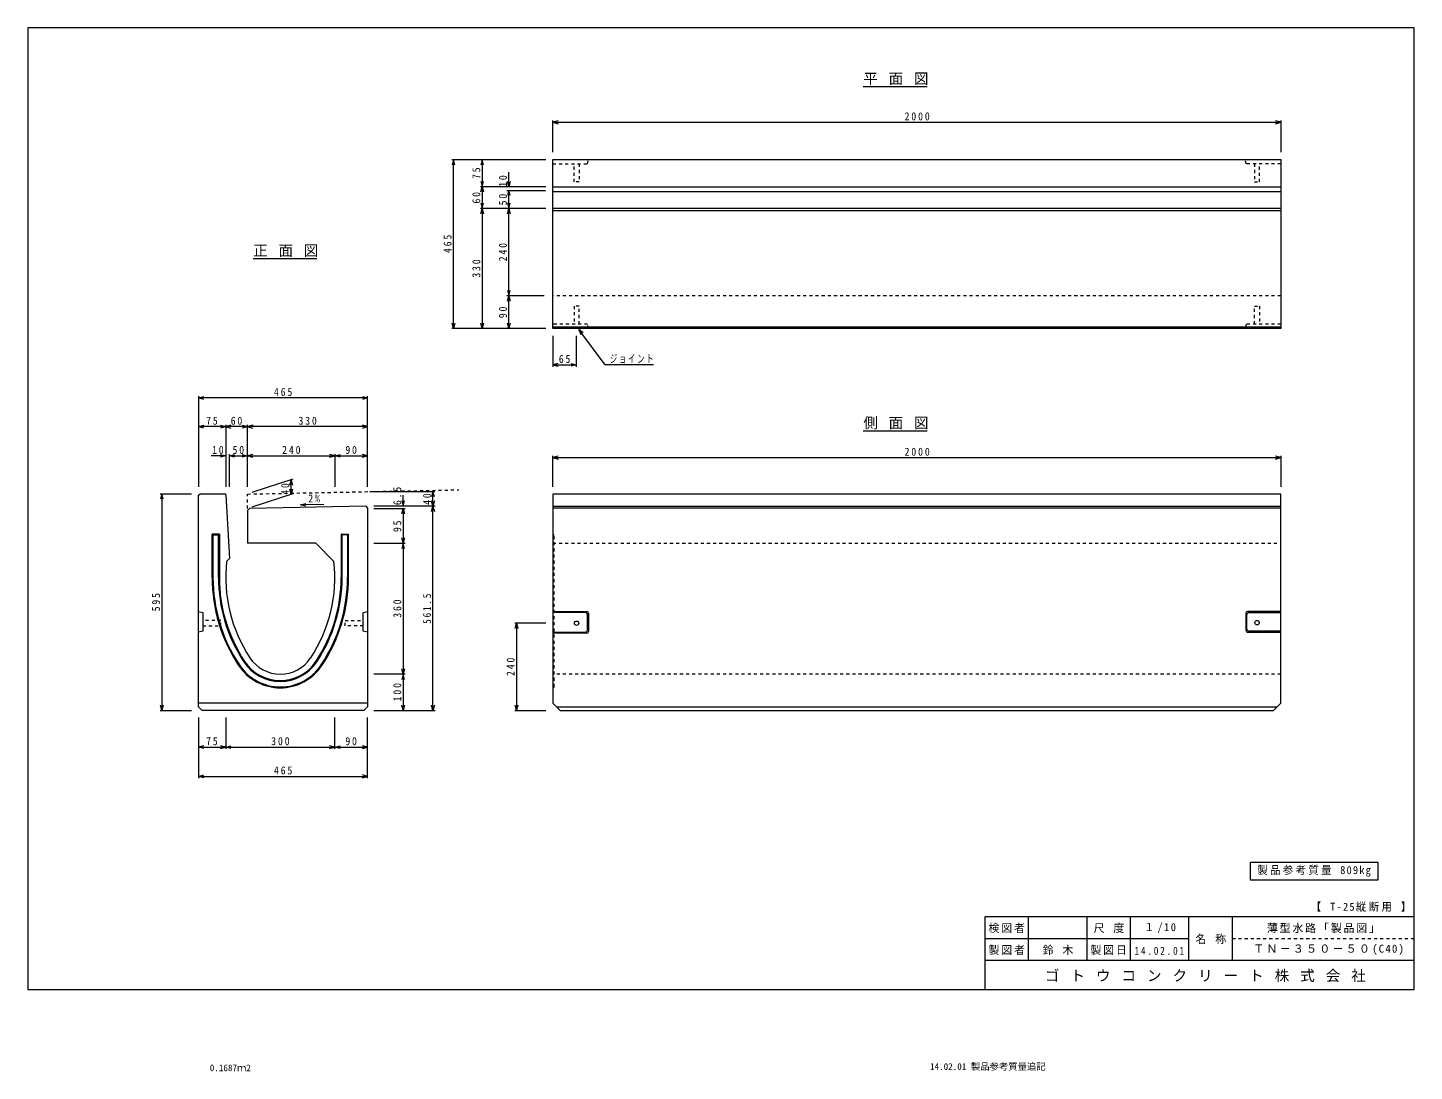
# Model space of a CAD drawing. Units: millimetres, scale not verified. Extents: x 250 to 4060, y -85 to 2784.
import ezdxf
from ezdxf.enums import TextEntityAlignment as Align

# ---------------------------------------------------------------- set-up
doc = ezdxf.new("R2010")
doc.units = ezdxf.units.MM
doc.header["$LTSCALE"] = 10
doc.linetypes.add('USER1', pattern=[1.693334, 0.846667, -0.846667])
for name, color, linetype, lineweight in [('0-F', 132, 'Continuous', 5), ('0_2', 132, 'Continuous', 5), ('1', 132, 'Continuous', 5)]:
    doc.layers.add(name, color=color, linetype=linetype, lineweight=lineweight)
doc.styles.add('ＭＳ ゴシック', font='')
doc.styles.get('ＭＳ ゴシック').set_extended_font_data('MS Gothic')

msp = doc.modelspace()

# ---------------------------------------------------------------- linework, layer by layer
at = {"layer": '0-F', "color": 7}
for p, q in [((4060, 2783.78), (250, 2783.78)), ((250, 2783.78), (250, 140)), ((4060, 140), (4060, 2783.78)), ((4060, 340), (2880, 340)), ((2880, 340), (2880, 140)), ((250, 140), (4060, 140))]:
    msp.add_line(p, q, dxfattribs=at)
at = {"layer": '0-F'}
for p, q in [((3000, 220), (3000, 340)), ((3160, 340), (3160, 220)), ((3280, 220), (3280, 340)), ((3440, 340), (3440, 220)), ((3560, 340), (3560, 220)), ((2880, 280), (3440, 280)), ((4060, 220), (2880, 220))]:
    msp.add_line(p, q, dxfattribs=at)
at = {"layer": '0-F', "linetype": 'USER1'}
msp.add_line((3560, 280), (4060, 280), dxfattribs=at)
at = {"layer": '0_2'}
for p, q in [((2721.09, 2621.31), (2545.88, 2621.31)), ((1693.12, 2441.68), (1693.12, 2528.89)), ((1707.61, 2527.78), (1693.12, 2523.89)), ((1693.12, 2523.89), (3693.13, 2523.89)), ((1693.12, 2523.89), (1707.61, 2520.01)), ((3693.13, 2523.89), (3678.64, 2527.78)), ((3678.64, 2520.01), (3693.13, 2523.89)), ((3693.13, 2528.89), (3693.13, 2441.68)), ((1414.97, 2421.68), (1673.58, 2421.68)), ((1419.97, 2421.68), (1416.09, 2407.2)), ((1419.97, 1956.68), (1419.97, 2421.68)), ((1423.86, 2407.2), (1419.97, 2421.68)), ((1498.91, 2421.68), (1495.03, 2407.2)), ((1502.8, 2407.2), (1498.91, 2421.68)), ((1498.91, 2421.68), (1498.91, 1956.68)), ((1571.95, 2346.68), (1571.95, 2386.68)), ((1673.58, 2346.68), (1493.91, 2346.68)), ((1495.03, 2361.17), (1502.8, 2332.2)), ((1495.03, 2332.2), (1502.8, 2361.17)), ((1566.95, 2336.68), (1673.03, 2336.68)), ((1571.95, 2346.68), (1568.07, 2361.17)), ((1571.95, 2336.68), (1568.07, 2322.2)), ((1575.83, 2361.17), (1571.95, 2346.68)), ((1571.95, 1956.68), (1571.95, 2336.68)), ((1575.83, 2322.2), (1571.95, 2336.68)), ((3693.13, 2332.87), (1693.12, 2332.87)), ((1673.58, 2286.68), (1493.91, 2286.68)), ((1495.03, 2272.2), (1502.8, 2301.17)), ((1495.03, 2301.17), (1502.8, 2272.2)), ((1568.07, 2272.2), (1575.83, 2301.17)), ((1568.07, 2301.17), (1575.83, 2272.2)), ((1693.12, 2281.68), (3693.13, 2281.68)), ((869.24, 2148.97), (1044.45, 2148.97)), ((1568.07, 2061.17), (1575.83, 2032.19)), ((1568.07, 2032.19), (1575.83, 2061.17)), ((1669.32, 2046.68), (1566.95, 2046.68)), ((1673.58, 1956.68), (1414.97, 1956.68)), ((1419.97, 1956.68), (1416.09, 1971.17)), ((1423.86, 1971.17), (1419.97, 1956.68)), ((1498.91, 1956.68), (1495.03, 1971.17)), ((1502.8, 1971.17), (1498.91, 1956.68)), ((1571.95, 1956.68), (1568.07, 1971.17)), ((1575.83, 1971.17), (1571.95, 1956.68)), ((1693.12, 1961.68), (3693.13, 1961.68)), ((1837.15, 1856.94), (1764.67, 1954.17)), ((1764.67, 1954.17), (1770.22, 1940.23)), ((1776.45, 1944.87), (1764.67, 1954.17)), ((1693.12, 1936.89), (1693.12, 1851.94)), ((1758.12, 1851.94), (1758.12, 1936.89)), ((1707.61, 1860.82), (1693.12, 1856.94)), ((1693.12, 1856.94), (1758.12, 1856.94)), ((1693.12, 1856.94), (1707.61, 1853.06)), ((1743.64, 1860.82), (1758.12, 1856.94)), ((1758.12, 1856.94), (1743.64, 1853.06)), ((1969.8, 1856.94), (1837.15, 1856.94)), ((719.01, 1771.07), (719.01, 1521.9)), ((719.01, 1766.07), (733.5, 1769.95)), ((1184.01, 1766.07), (719.01, 1766.07)), ((733.5, 1762.19), (719.01, 1766.07)), ((1169.52, 1769.95), (1184.01, 1766.07)), ((1184.01, 1766.07), (1169.52, 1762.19)), ((1184.01, 1521.9), (1184.01, 1771.07)), ((719.01, 1687.13), (733.5, 1691.01)), ((1184.01, 1687.13), (719.01, 1687.13)), ((733.5, 1683.25), (719.01, 1687.13)), ((779.52, 1691.01), (808.5, 1683.25)), ((808.5, 1691.01), (779.52, 1683.25)), ((794.01, 1692.13), (794.01, 1521.9)), ((868.5, 1691.01), (839.52, 1683.25)), ((839.52, 1691.01), (868.5, 1683.25)), ((854.01, 1521.9), (854.01, 1692.13)), ((1184.01, 1687.13), (1169.52, 1691.01)), ((1169.52, 1683.25), (1184.01, 1687.13)), ((2721.09, 1675.13), (2545.88, 1675.13)), ((794.01, 1606.9), (754.01, 1606.9)), ((779.52, 1610.78), (794.01, 1606.9)), ((794.01, 1606.9), (779.52, 1603.02)), ((804.01, 1521.9), (804.01, 1611.9)), ((804.01, 1606.9), (818.5, 1610.78)), ((818.5, 1603.02), (804.01, 1606.9)), ((804.01, 1606.9), (1184.01, 1606.9)), ((868.5, 1610.78), (839.52, 1603.02)), ((839.52, 1610.78), (868.5, 1603.02)), ((1108.5, 1603.02), (1079.52, 1610.78)), ((1079.52, 1603.02), (1108.5, 1610.78)), ((1094.01, 1611.9), (1094.01, 1521.9)), ((1184.01, 1606.9), (1169.52, 1610.78)), ((1169.52, 1603.02), (1184.01, 1606.9)), ((1693.12, 1521.9), (1693.12, 1606.9)), ((1707.61, 1605.78), (1693.12, 1601.9)), ((1693.12, 1601.9), (3693.13, 1601.9)), ((1693.12, 1601.9), (1707.61, 1598.02)), ((3693.13, 1601.9), (3678.64, 1605.78)), ((3678.64, 1598.02), (3693.13, 1601.9)), ((3693.13, 1606.9), (3693.13, 1521.9)), ((700.14, 1501.9), (613.65, 1501.9)), ((618.65, 1501.9), (614.76, 1487.41)), ((618.65, 1501.9), (618.65, 906.8)), ((622.53, 1487.41), (618.65, 1501.9)), ((1281.75, 1468.3), (1281.75, 1498.53)), ((1370, 1468.3), (1201.49, 1468.3)), ((1201.49, 1461.8), (1286.75, 1461.8)), ((1277.87, 1482.79), (1281.75, 1468.3)), ((1277.87, 1447.31), (1281.75, 1461.8)), ((1281.75, 1468.3), (1285.64, 1482.79)), ((1281.75, 1461.8), (1285.64, 1447.31)), ((1281.75, 1461.8), (1281.75, 906.8)), ((1359.68, 1453.81), (1363.56, 1468.3)), ((1363.56, 906.8), (1363.56, 1468.4)), ((1363.56, 1468.3), (1367.44, 1453.81)), ((3693.13, 1463.5), (1693.12, 1463.5)), ((776.51, 1391.8), (756.51, 1391.8)), ((756.51, 1391.8), (759.01, 1389.3)), ((756.51, 1272.63), (756.51, 1391.8)), ((759.01, 1389.3), (774.01, 1389.3)), ((759.01, 1389.3), (759.01, 1272.63)), ((774.01, 1389.3), (776.51, 1391.8)), ((774.01, 1272.63), (774.01, 1389.3)), ((776.51, 1391.8), (776.51, 1272.63)), ((1114.01, 1389.3), (1111.51, 1391.8)), ((1111.51, 1391.8), (1111.51, 1272.63)), ((1111.51, 1391.8), (1131.51, 1391.8)), ((1129.01, 1389.3), (1114.01, 1389.3)), ((1114.01, 1272.63), (1114.01, 1389.3)), ((1131.51, 1391.8), (1129.01, 1389.3)), ((1129.01, 1389.3), (1129.01, 1272.63)), ((1131.51, 1272.63), (1131.51, 1391.8)), ((1285.64, 1381.29), (1277.87, 1352.31)), ((1285.64, 1352.31), (1277.87, 1381.29)), ((1201.49, 1366.8), (1286.75, 1366.8)), ((719.01, 1179.3), (731.01, 1176.3)), ((731.01, 1176.3), (731.01, 1125.3)), ((1172.01, 1176.3), (1184.01, 1179.3)), ((1172.01, 1125.3), (1172.01, 1176.3)), ((1693.12, 1179.3), (1786.13, 1179.3)), ((1783.12, 1176.3), (1693.12, 1176.3)), ((1788.12, 1127.3), (1788.12, 1171.3)), ((1791.13, 1174.3), (1791.13, 1124.3)), ((3597.13, 1174.3), (3597.13, 1127.3)), ((3600.13, 1130.3), (3600.13, 1171.3)), ((3693.13, 1179.3), (3602.13, 1179.3)), ((3605.13, 1176.3), (3693.13, 1176.3)), ((731.01, 1125.3), (719.01, 1122.3)), ((1184.01, 1122.3), (1172.01, 1125.3)), ((1693.12, 1122.3), (1783.12, 1122.3)), ((1786.13, 1119.3), (1693.12, 1119.3)), ((3602.13, 1122.3), (3693.13, 1122.3)), ((3693.13, 1125.3), (3605.13, 1125.3)), ((1286.75, 1006.8), (1201.49, 1006.8)), ((1285.64, 992.31), (1277.87, 1021.29)), ((1285.64, 1021.29), (1277.87, 992.31)), ((618.65, 906.8), (614.76, 921.29)), ((622.53, 921.29), (618.65, 906.8)), ((1184.01, 926.8), (719.01, 926.8)), ((1281.75, 906.8), (1277.87, 921.29)), ((1285.64, 921.29), (1281.75, 906.8)), ((1363.56, 906.8), (1359.68, 921.29)), ((1367.44, 921.29), (1363.56, 906.8)), ((1703.12, 916.8), (3683.13, 916.8)), ((613.65, 906.8), (700.14, 906.8)), ((719.01, 887.28), (719.01, 720.85)), ((794.01, 887.28), (794.01, 801.21)), ((1094.01, 801.21), (1094.01, 887.28)), ((1184.01, 720.85), (1184.01, 887.28)), ((1201.49, 906.8), (1370, 906.8)), ((733.5, 810.09), (719.01, 806.21)), ((719.01, 806.21), (1184.01, 806.21)), ((733.5, 802.33), (719.01, 806.21)), ((779.52, 802.33), (808.5, 810.09)), ((808.5, 802.33), (779.52, 810.09)), ((1108.5, 802.33), (1079.52, 810.09)), ((1079.52, 802.33), (1108.5, 810.09)), ((1184.01, 806.21), (1169.52, 810.09)), ((1169.52, 802.33), (1184.01, 806.21)), ((719.01, 725.85), (733.5, 729.73)), ((719.01, 725.85), (1184.01, 725.85)), ((733.5, 721.97), (719.01, 725.85)), ((1184.01, 725.85), (1169.52, 729.73)), ((1169.52, 721.97), (1184.01, 725.85)), ((3610, 440), (3610, 490)), ((3610, 490), (3960, 490)), ((3960, 490), (3960, 440)), ((3960, 440), (3610, 440))]:
    msp.add_line(p, q, dxfattribs=at)
at = {"layer": '0_2', "color": 7}
for p, q in [((1693.12, 1956.68), (1693.12, 2421.68)), ((1693.12, 2421.68), (3693.13, 2421.68)), ((3693.13, 2421.68), (3693.13, 1956.68)), ((1693.12, 2346.68), (3693.13, 2346.68)), ((3693.13, 2286.68), (1693.12, 2286.68)), ((3693.13, 1956.68), (1693.12, 1956.68)), ((719.01, 1498.36), (722.54, 1501.9)), ((719.01, 916.8), (719.01, 1498.36)), ((792.12, 1501.9), (722.54, 1501.9)), ((794.01, 1501.9), (794.01, 1501.83)), ((794.11, 1500.01), (804.01, 1324.5)), ((3693.13, 1501.9), (1693.12, 1501.9)), ((1693.12, 1501.9), (1693.12, 926.8)), ((3693.13, 926.8), (3693.13, 1501.9)), ((854.01, 1456.8), (859.01, 1461.9)), ((854.01, 1456.8), (854.01, 1366.8)), ((1179.01, 1468.2), (859.01, 1461.9)), ((1179.01, 1468.2), (1184.01, 1463.3)), ((1184.01, 1463.3), (1184.01, 916.8)), ((1693.12, 1468.4), (3693.13, 1468.4)), ((1041.56, 1366.8), (854.01, 1366.8)), ((1091.56, 1316.8), (1041.56, 1366.8)), ((804.01, 1324.5), (796.45, 1316.8)), ((729.01, 906.8), (719.01, 916.8)), ((1184.01, 916.8), (1174.01, 906.8)), ((1693.12, 926.8), (1713.12, 906.8)), ((3673.13, 906.8), (3693.13, 926.8)), ((1174.01, 906.8), (729.01, 906.8)), ((1713.12, 906.8), (3673.13, 906.8))]:
    msp.add_line(p, q, dxfattribs=at)
at = {"layer": '0_2', "linetype": 'USER1'}
for p, q in [((1693.12, 2409.68), (1788.13, 2409.68)), ((1751.12, 2359.68), (1751.12, 2409.68)), ((1765.12, 2409.68), (1765.12, 2359.68)), ((1788.13, 2409.68), (1791.13, 2421.68)), ((3598.13, 2409.68), (3595.13, 2421.68)), ((3693.13, 2409.68), (3598.13, 2409.68)), ((3621.13, 2409.68), (3621.13, 2359.68)), ((3635.13, 2359.68), (3635.13, 2409.68)), ((1765.12, 2359.68), (1751.12, 2359.68)), ((3621.13, 2359.68), (3635.13, 2359.68)), ((3693.13, 2046.68), (1693.12, 2046.68)), ((1765.12, 2018.68), (1751.12, 2018.68)), ((1751.12, 2018.68), (1751.12, 1968.68)), ((1765.12, 1968.68), (1765.12, 2018.68)), ((3621.13, 1968.68), (3621.13, 2018.68)), ((3621.13, 2018.68), (3635.13, 2018.68)), ((3635.13, 2018.68), (3635.13, 1968.68)), ((1788.13, 1968.68), (1693.12, 1968.68)), ((1791.13, 1956.68), (1788.13, 1968.68)), ((3598.13, 1968.68), (3595.13, 1956.68)), ((3693.13, 1968.68), (3598.13, 1968.68)), ((1696.32, 1389.3), (1693.12, 1391.8)), ((1696.32, 971.8), (1696.32, 1389.3)), ((1693.12, 1366.8), (3693.13, 1366.8)), ((781.01, 1153.8), (731.01, 1153.8)), ((781.01, 1139.8), (781.01, 1153.8)), ((1122.01, 1139.8), (1122.01, 1153.8)), ((1122.01, 1153.8), (1172.01, 1153.8)), ((731.01, 1139.8), (781.01, 1139.8)), ((1172.01, 1139.8), (1122.01, 1139.8)), ((3693.13, 1006.8), (1693.12, 1006.8)), ((1693.12, 969.3), (1696.32, 971.8))]:
    msp.add_line(p, q, dxfattribs=at)
at = {"layer": '0_2'}
for centre in [(1758.13, 1146.8), (3628.13, 1148.3)]:
    msp.add_circle(centre, 6, dxfattribs=at)
at = {"layer": '0_2', "color": 7}
for centre, radius, start, end in [((792.12, 1499.9), 2, 3.2263, 89.99998), ((1194.01, 1272.63), 400, 173.66061, 213.51125), ((694.01, 1272.63), 400, 326.48874, 6.33934), ((944.01, 1106.8), 100, 213.37206, 326.44234)]:
    msp.add_arc(centre, radius, start, end, dxfattribs=at)
at = {"layer": '0_2'}
for centre, radius, start, end in [((1194.01, 1272.63), 437.5, 180, 213.55766), ((1194.01, 1272.63), 435, 180, 213.55766), ((1194.01, 1272.63), 420, 180, 213.55766), ((1194.01, 1272.63), 417.5, 180, 213.55766), ((694.01, 1272.63), 417.5, 326.44234, 0), ((694.01, 1272.63), 420, 326.44234, 0), ((694.01, 1272.63), 435, 326.44234, 0), ((694.01, 1272.63), 437.5, 326.44234, 0), ((1783.12, 1171.3), 5, 0, 90), ((1786.13, 1174.3), 5, 0, 90), ((3602.13, 1174.3), 5, 90, 180), ((3605.13, 1171.3), 5, 90, 180), ((1783.12, 1127.3), 5, 270, 0), ((1786.13, 1124.3), 5, 270, 0), ((3602.13, 1127.3), 5, 180, 270), ((3605.13, 1130.3), 5, 180, 270), ((944.01, 1106.8), 137.5, 213.55768, 326.44235), ((944.01, 1106.8), 135, 213.55768, 326.44235), ((944.01, 1106.8), 120, 213.55768, 326.44235), ((944.01, 1106.8), 117.5, 213.55768, 326.44235)]:
    msp.add_arc(centre, radius, start, end, dxfattribs=at)
at = {"layer": '1'}
for p, q in [((978.6, 1542.77), (865.58, 1505.69)), ((969.83, 1526.68), (973.71, 1541.17)), ((973.71, 1501.17), (973.71, 1541.17)), ((973.71, 1541.17), (977.59, 1526.68)), ((978.6, 1502.78), (865.58, 1465.7)), ((973.71, 1501.17), (969.83, 1515.66)), ((977.59, 1515.66), (973.71, 1501.17)), ((1368.56, 1508.39), (1190.37, 1508.39)), ((1363.56, 1508.39), (1359.68, 1493.9)), ((1363.56, 1468.4), (1363.56, 1508.39)), ((1367.44, 1493.9), (1363.56, 1508.39)), ((999.83, 1471.97), (1014.24, 1476.14)), ((1063.83, 1473.25), (999.83, 1471.97)), ((1014.39, 1468.38), (999.83, 1471.97)), ((1363.56, 1468.3), (1359.68, 1482.79)), ((1367.44, 1482.79), (1363.56, 1468.3)), ((1673.36, 1146.8), (1588.15, 1146.8)), ((1589.27, 1132.31), (1593.15, 1146.8)), ((1593.15, 1146.8), (1593.15, 906.8)), ((1593.15, 1146.8), (1597.03, 1132.31)), ((1593.15, 906.8), (1589.27, 921.29)), ((1597.03, 921.29), (1593.15, 906.8)), ((1588.15, 906.8), (1673.36, 906.8))]:
    msp.add_line(p, q, dxfattribs=at)
at = {"layer": '1', "linetype": 'USER1'}
for p, q in [((853.99, 1501.89), (1434.89, 1513.51)), ((853.99, 1461.9), (853.99, 1501.89))]:
    msp.add_line(p, q, dxfattribs=at)

# ---------------------------------------------------------------- texts
at = {"layer": '0-F', "style": 'ＭＳ ゴシック'}
msp.add_text('0.1687ｍ2', height=18.33, dxfattribs=at).set_placement((750.33, -90.13), align=Align.BOTTOM_LEFT)
at = {"layer": '0-F', "char_height": 21.99, "attachment_point": 7, "style": 'ＭＳ ゴシック'}
for s, insert in [('\\T1.23;\\W0.95;製品参考質量\\~809kg', (3628.75, 450)), ('\\T1.24;\\W0.95;【\\~T-25縦断用\\~】', (3775.95, 353.55)), ('\\T1.17;検図者', (2890, 295)), ('\\T1.21;尺\\~度', (3178.75, 295)), ('\\T1.29;\\W0.95;１/10', (3317.5, 295)), ('\\T1.17;薄型水路「製品図」', (3655, 295)), ('\\T1.21;名\\~称', (3458.75, 265)), ('\\T1.17;製図者', (2890, 235)), ('\\T1.21;鈴\\~木', (3038.75, 235)), ('\\T1.17;製図日', (3170, 235)), ('\\T1.39;\\W0.85;14.02.01', (3291.25, 235)), ('\\T1.21;ＴＮ－３５０－５０(C40)', (3617.64, 235.24))]:
    msp.add_mtext(s, dxfattribs=dict(at, insert=insert))
at = {"layer": '0-F', "color": 7, "insert": (3045, 160), "char_height": 29.33, "attachment_point": 7, "style": 'ＭＳ ゴシック'}
msp.add_mtext('\\T1.17;ゴ\\~ト\\~ウ\\~コ\\~ン\\~ク\\~リ\\~ー\\~ト\\~株\\~式\\~会\\~社', dxfattribs=at)
at = {"layer": '0_2', "style": 'ＭＳ ゴシック'}
msp.add_text('14.02.01 製品参考質量追記', height=18.33, dxfattribs=at).set_placement((2729.38, -86.64), align=Align.BOTTOM_LEFT)
at = {"layer": '0_2', "color": 7, "char_height": 29.33, "attachment_point": 7, "style": 'ＭＳ ゴシック'}
for s, insert in [('\\T1.16;平\\~面\\~図', (2546.09, 2625.87)), ('\\T1.16;正\\~面\\~図', (869.45, 2153.53)), ('\\T1.16;側\\~面\\~図', (2546.09, 1679.69))]:
    msp.add_mtext(s, dxfattribs=dict(at, insert=insert))
at = {"layer": '0_2', "char_height": 21.99, "attachment_point": 7, "style": 'ＭＳ ゴシック'}
for s, insert in [('\\T1.38;\\W0.9;2000', (2659.38, 2528.89)), ('\\T1.36;\\W0.9;65', (1709.37, 1861.94)), ('\\T1.25;\\W0.65;ジョイント', (1849.8, 1860.95)), ('\\T1.38;\\W0.9;465', (926.51, 1771.07)), ('\\T1.36;\\W0.9;75', (740.26, 1692.13)), ('\\T1.36;\\W0.9;60', (807.76, 1692.13)), ('\\T1.37;\\W0.9;330', (994.01, 1692.13)), ('\\T1.36;\\W0.9;10', (756.63, 1611.9)), ('\\T1.36;\\W0.9;50', (812.76, 1611.9)), ('\\T1.38;\\W0.9;240', (949.01, 1611.9)), ('\\T1.36;\\W0.9;90', (1122.76, 1611.9)), ('\\T1.38;\\W0.9;2000', (2659.38, 1606.9)), ('\\T1.36;\\W0.9;75', (740.26, 811.21)), ('\\T1.38;\\W0.9;300', (919.01, 811.21)), ('\\T1.36;\\W0.9;90', (1122.76, 811.21)), ('\\T1.38;\\W0.9;465', (926.51, 730.85))]:
    msp.add_mtext(s, dxfattribs=dict(at, insert=insert))
at = {"layer": '0_2', "char_height": 21.99, "attachment_point": 7, "rotation": 90, "style": 'ＭＳ ゴシック'}
for s, insert in [('\\T1.36;\\W0.9;75', (1493.91, 2367.93)), ('\\T1.36;\\W0.9;10', (1566.95, 2346.56)), ('\\T1.36;\\W0.9;60', (1493.91, 2300.43)), ('\\T1.36;\\W0.9;50', (1566.95, 2295.43)), ('\\T1.38;\\W0.9;465', (1414.97, 2164.18)), ('\\T1.37;\\W0.9;240', (1566.95, 2141.68)), ('\\T1.37;\\W0.9;330', (1493.91, 2096.68)), ('\\T1.36;\\W0.9;90', (1566.95, 1985.43)), ('\\T1.37;\\W0.9;6.5', (1276.75, 1471.37)), ('\\T1.36;\\W0.9;95', (1276.75, 1397.35)), ('\\T1.37;\\W0.9;595', (613.65, 1179.35)), ('\\T1.38;\\W0.85;561.5', (1358.56, 1145.15)), ('\\T1.37;\\W0.9;360', (1276.75, 1161.8)), ('\\T1.38;\\W0.9;100', (1276.75, 931.8))]:
    msp.add_mtext(s, dxfattribs=dict(at, insert=insert))
at = {"layer": '1', "char_height": 21.99, "attachment_point": 7, "rotation": 90, "style": 'ＭＳ ゴシック'}
for s, insert in [('\\T1.36;\\W0.9;40', (968.71, 1500.07)), ('\\T1.36;\\W0.9;40', (1358.56, 1472.15)), ('\\T1.37;\\W0.9;240', (1588.15, 1001.8))]:
    msp.add_mtext(s, dxfattribs=dict(at, insert=insert))
at = {"layer": '1', "insert": (1020.97, 1478.56), "char_height": 21.99, "attachment_point": 7, "style": 'ＭＳ ゴシック'}
msp.add_mtext('\\T1.36;\\W0.9;2%', dxfattribs=at)

doc.saveas('drawing.dxf')
